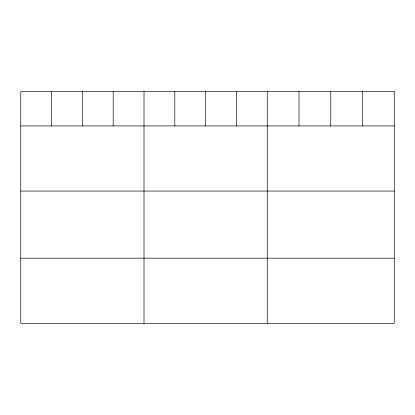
<?xml version="1.0" encoding="UTF-8"?>
<svg xmlns="http://www.w3.org/2000/svg" width="415" height="415" viewBox="0 0 415 415"><rect width="100%" height="100%" fill="white"/><g stroke="black" fill="none" stroke-linecap="round" stroke-linejoin="round"><path stroke-width="0.62" d="M20.75 125.932L394.25 125.932M20.75 191.066L394.25 191.066M20.75 258.177L394.25 258.177M362.502 91.684L362.502 125.932M330.755 91.684L330.755 125.932M299.007 91.684L299.007 125.932M267.26 91.684L267.26 323.316M236.446 91.684L236.446 125.932M205.632 91.684L205.632 125.932M174.819 91.684L174.819 125.932M144.005 91.684L144.005 323.316M113.191 91.684L113.191 125.932M82.378 91.684L82.378 125.932M51.564 91.684L51.564 125.932M394.25 91.684L20.75 91.684L20.75 323.316L394.25 323.316L394.25 91.684"/></g></svg>
